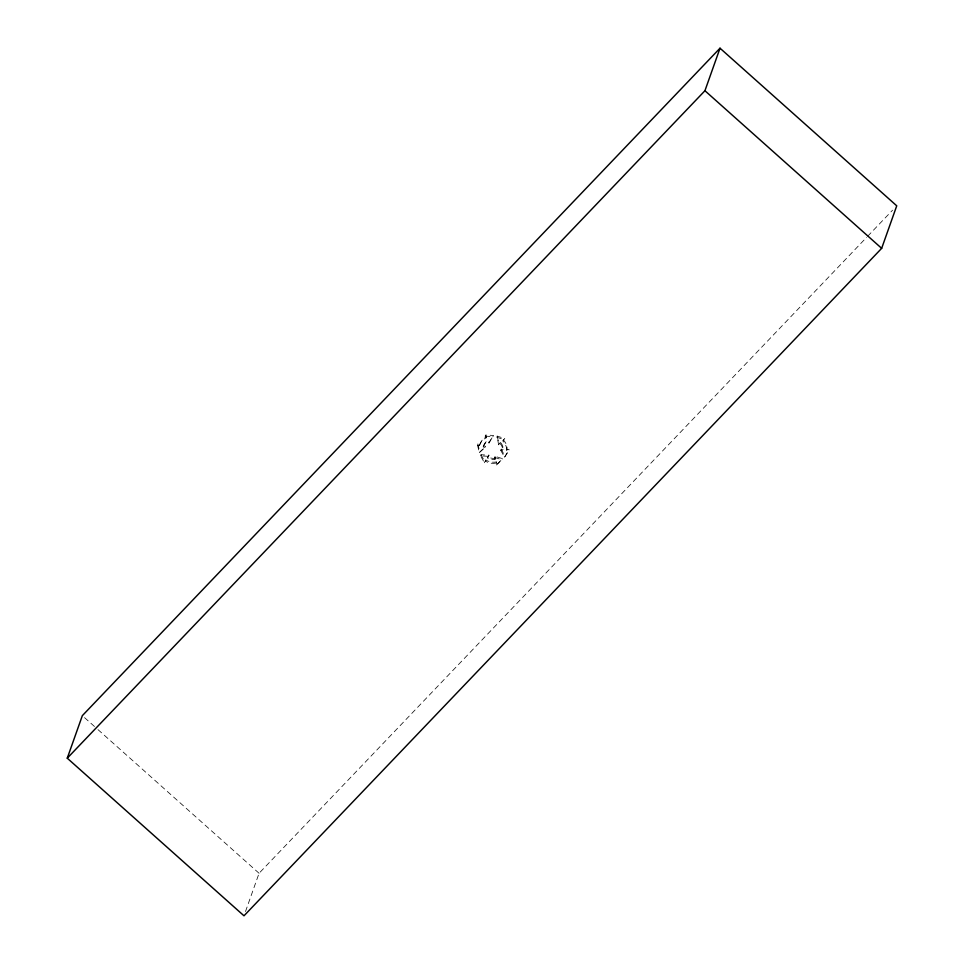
<?xml version="1.0" encoding="UTF-8"?>
<svg xmlns="http://www.w3.org/2000/svg" width="964" height="964" viewBox="0 0 964 964"><rect width="100%" height="100%" fill="white"/><g stroke="black" fill="none" stroke-linecap="round" stroke-linejoin="round"><path stroke-width="0.72" stroke-dasharray="4.82 3.62" d="M245.495 911.546L259.063 873.276L866.576 237.397M485.121 447.477L483.217 446.874L483.615 445.729L485.531 446.332L485.121 447.477L479.325 452.586L477.481 445.055L477.879 443.91L479.795 444.524A14.038 13.388 19.5 0 1 486.543 436.728L485.603 435.005L493.58 435.463L488.989 443.018L488.037 441.307L488.435 440.162L489.387 441.886L488.989 443.018M477.481 445.055L479.385 445.657L479.795 444.524M479.325 452.586L485.531 446.332M479.385 445.657A14.038 13.388 19.5 0 1 486.145 437.861L485.193 436.15L485.603 435.005M486.145 437.861L486.543 436.728M480.602 455.876L481.012 454.731L488.989 455.189L487.531 457.936A10.026 9.568 19.5 0 0 495.074 459.322L495.014 456.297L502.666 458.719L496.46 464.973L496.4 461.949A14.038 13.388 19.5 0 1 485.844 460.009L484.398 462.756L480.602 455.876L488.579 456.321M484.398 462.756L485.844 460.009M487.531 457.936L488.989 455.189M503.148 449.332L501.159 449.212L500.75 450.357L502.75 450.465L503.148 449.332A10.026 9.568 19.5 0 0 500.437 442.368L498.581 444.79L497.135 436.114L504.787 438.536L502.931 440.958A14.038 13.388 19.5 0 1 506.739 450.694L508.727 450.803L509.137 449.67L507.136 449.549A14.038 13.388 19.5 0 0 503.341 439.813L504.787 438.536M498.581 444.79L500.437 442.368M495.074 459.322L495.014 456.297M502.931 440.958L503.341 439.813M496.46 464.973L502.666 458.719M506.739 450.694L507.136 449.549M500.75 450.357L504.546 457.225L509.137 449.67M489.387 441.886L493.58 435.463M504.546 457.225L508.727 450.803M867.612 236.3L892.58 210.176M485.193 436.15L493.17 436.596M496.737 437.246L504.389 439.68M494.616 457.43L502.256 459.864M84.567 717.65L96.882 728.627M97.991 729.628L259.063 873.276M501.159 449.212L504.943 456.093M481.012 454.731L484.796 461.611M497.135 436.114L498.978 443.657M496.4 461.949L496.858 463.829M477.879 443.91L479.723 451.453M495.99 463.082A14.038 13.388 19.5 0 1 485.446 461.141M483.217 446.874A10.026 9.568 19.5 0 1 488.037 441.307M500.027 443.512A10.026 9.568 19.5 0 1 502.75 450.465M495.472 458.177A10.026 9.568 19.5 0 1 487.941 456.791M483.615 445.729A10.026 9.568 19.5 0 1 488.435 440.162"/><path stroke-width="1.45" d="M67.263 758.186L82.338 715.662L720.012 48.2L896.737 205.814L881.662 248.338L243.988 915.8L67.263 758.186L704.937 90.724L720.012 48.2M704.937 90.724L881.662 248.338"/></g></svg>
